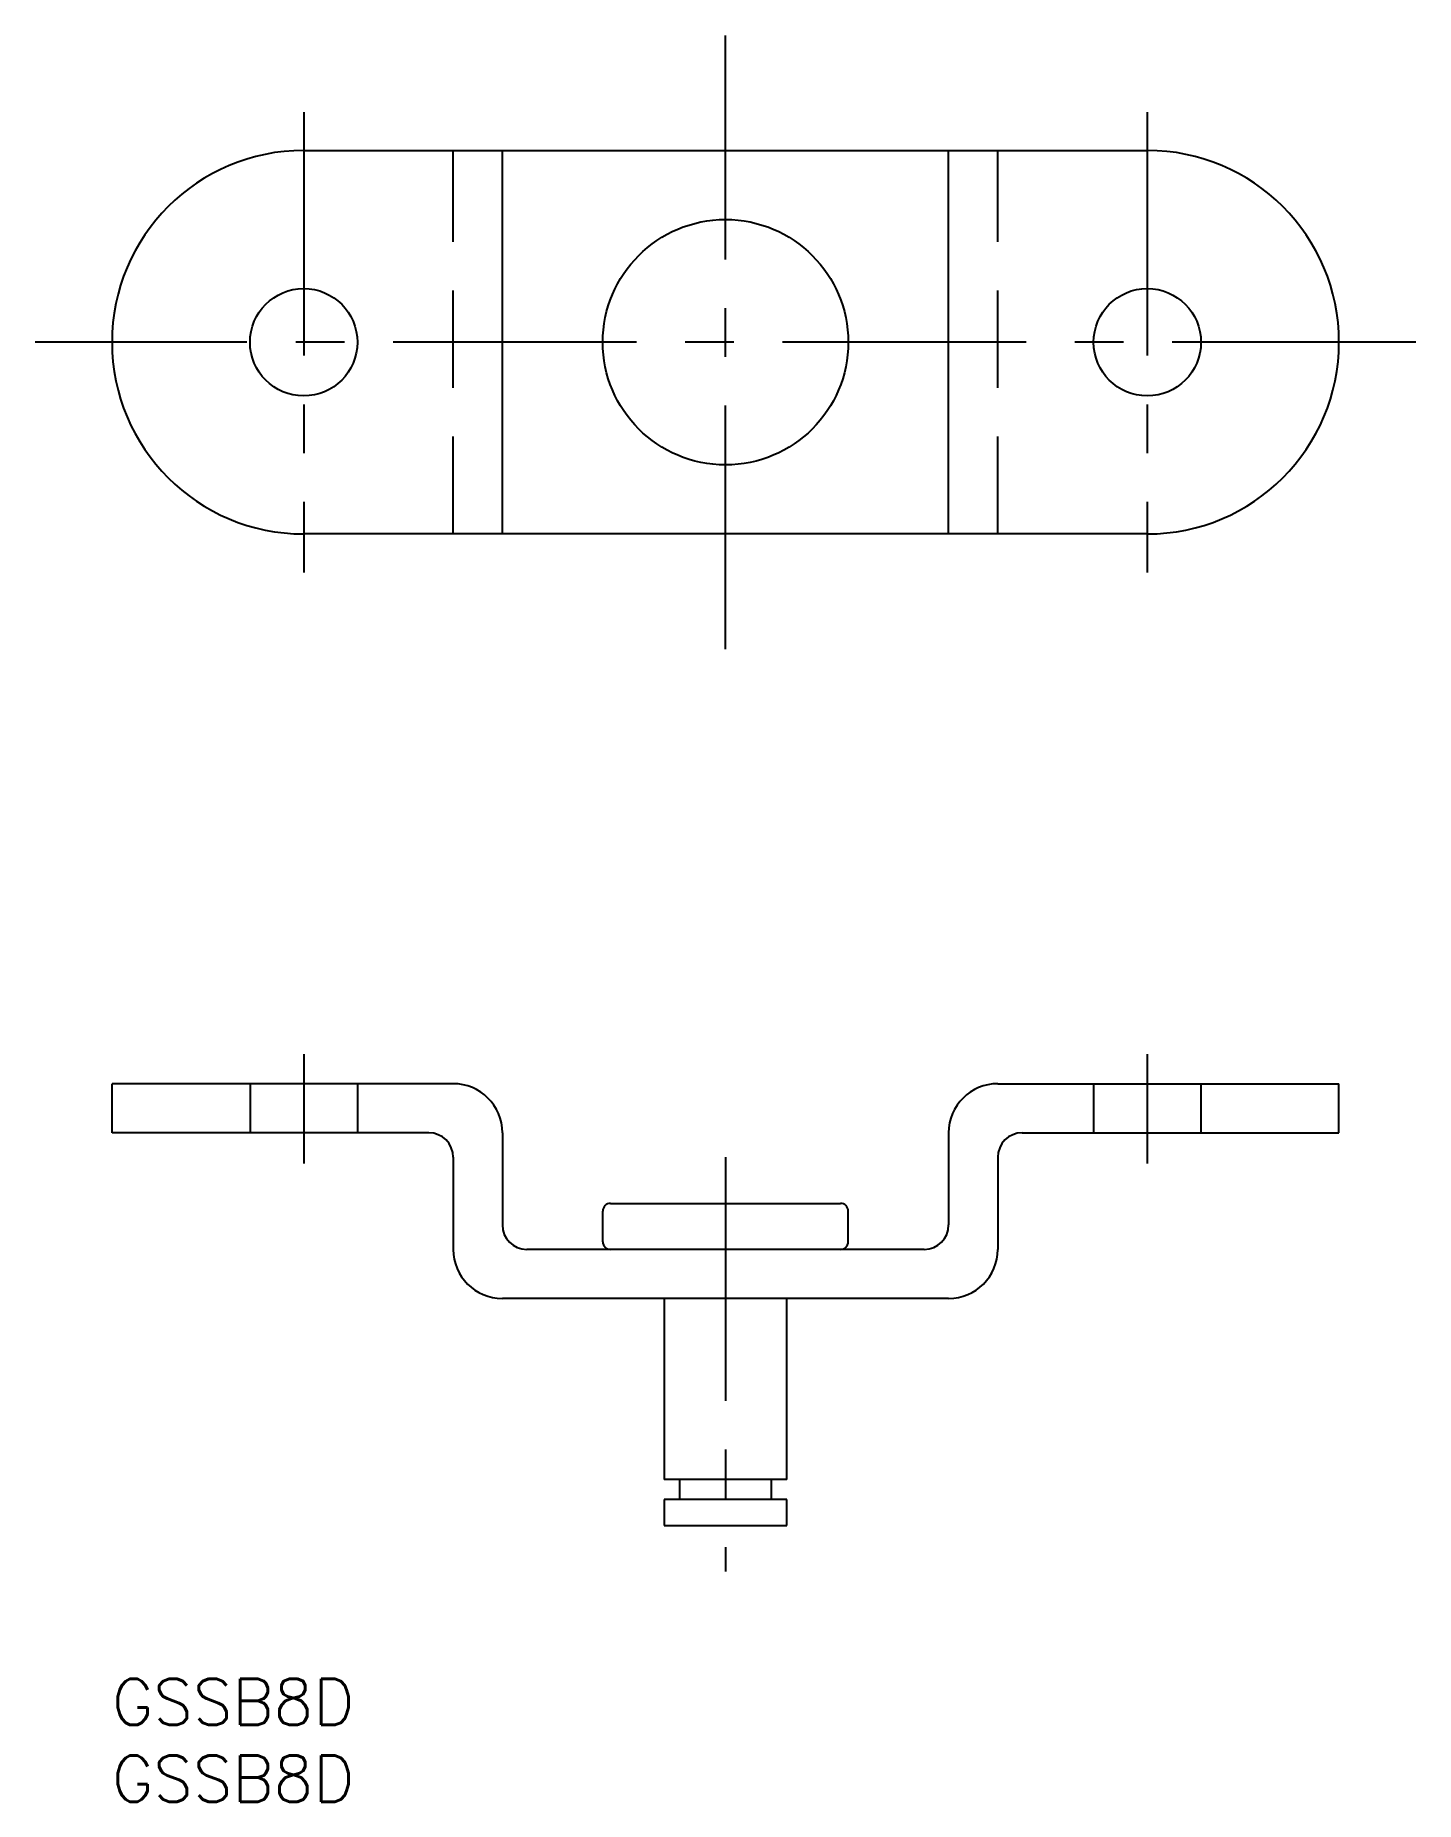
# Model space of a CAD drawing. Extents: x -5 to 85, y -8 to 107.
import ezdxf

# ---------------------------------------------------------------- set-up
doc = ezdxf.new("R2010")
doc.units = 0
doc.header["$LTSCALE"] = 0.5
doc.linetypes.add('CENTER', pattern=[50.8, 31.75, -6.35, 6.35, -6.35])
doc.linetypes.add('DASHED', pattern=[19.05, 12.7, -6.35])
for name, color, linetype in [('MSM_CENTER', 1, 'CENTER'), ('MSM_CONTINUOUS', 7, 'CONTINUOUS'), ('MSM_DASHED', 4, 'DASHED'), ('MSM_PART_NUMBER', 7, 'CONTINUOUS')]:
    doc.layers.add(name, color=color, linetype=linetype)
doc.styles.get("Standard").update_dxf_attribs({"font": 'txt.shx', "height": 3, "bigfont": 'bigfont.shx'})

# ---------------------------------------------------------------- blocks, each defined once
blk = doc.blocks.new('*U2')
at = {"layer": 'MSM_PART_NUMBER'}
blk.add_text('GSSB8D', height=3, dxfattribs=at).set_placement((0, -3))
blk = doc.blocks.new('*U3')
at = {"layer": 'MSM_PART_NUMBER'}
blk.add_text('GSSB8D', height=3, dxfattribs=at).set_placement((0, -8))

msp = doc.modelspace()

# ---------------------------------------------------------------- linework, layer by layer
at = {"layer": 'MSM_CENTER'}
for p, q in [((40, 67.13), (40, 107.13)), ((12.5, 102.13), (12.5, 72.13)), ((67.5, 102.13), (67.5, 72.13)), ((85, 87.13), (-5, 87.13)), ((12.5, 40.73), (12.5, 33.6)), ((67.5, 40.73), (67.5, 33.6)), ((40, 34), (40, 7))]:
    msp.add_line(p, q, dxfattribs=at)
at = {"layer": 'MSM_CONTINUOUS'}
for p, q in [((12.5, 99.63), (67.5, 99.63)), ((25.45, 74.63), (25.45, 99.63)), ((54.55, 74.63), (54.55, 99.63)), ((67.5, 74.63), (12.5, 74.63)), ((22.25, 38.8), (0, 38.8)), ((0, 35.6), (0, 38.8)), ((57.75, 38.8), (80, 38.8)), ((80, 35.6), (80, 38.8)), ((20.65, 35.6), (0, 35.6)), ((25.45, 35.6), (25.45, 29.6)), ((54.55, 35.6), (54.55, 29.6)), ((59.35, 35.6), (80, 35.6)), ((22.25, 34), (22.25, 28)), ((57.75, 34), (57.75, 28)), ((32, 28.5), (32, 30.5)), ((32.5, 31), (47.5, 31)), ((48, 28.5), (48, 30.5)), ((52.95, 28), (27.05, 28)), ((54.55, 24.8), (25.45, 24.8)), ((36, 24.8), (36, 13)), ((44, 13), (44, 24.8)), ((44, 13), (36, 13)), ((37, 13), (37, 11.7)), ((43, 11.7), (43, 13)), ((44, 11.7), (36, 11.7)), ((36, 11.7), (36, 10)), ((44, 10), (44, 11.7)), ((36, 10), (44, 10))]:
    msp.add_line(p, q, dxfattribs=at)
for centre, radius in [((40, 87.13), 8), ((12.5, 87.13), 3.5), ((67.5, 87.13), 3.5)]:
    msp.add_circle(centre, radius, dxfattribs=at)
for centre, radius, start, end in [((12.5, 87.13), 12.5, 90, 270), ((67.5, 87.13), 12.5, 270, 90), ((22.25, 35.6), 3.2, 360, 90), ((57.75, 35.6), 3.2, 90, 180), ((20.65, 34), 1.6, 360, 90), ((59.35, 34), 1.6, 90, 180), ((32.5, 30.5), 0.5, 90, 180), ((47.5, 30.5), 0.5, 0, 90), ((27.05, 29.6), 1.6, 180, 270), ((52.95, 29.6), 1.6, 270, 0), ((25.45, 28), 3.2, 180, 270), ((32.5, 28.5), 0.5, 180, 270), ((47.5, 28.5), 0.5, 270, 0), ((54.55, 28), 3.2, 270, 0)]:
    msp.add_arc(centre, radius, start, end, dxfattribs=at)
at = {"layer": 'MSM_DASHED'}
for p, q in [((22.25, 74.63), (22.25, 99.63)), ((57.75, 74.63), (57.75, 99.63)), ((9, 38.8), (9, 35.6)), ((16, 38.8), (16, 35.6)), ((64, 38.8), (64, 35.6)), ((71, 38.8), (71, 35.6))]:
    msp.add_line(p, q, dxfattribs=at)

# ---------------------------------------------------------------- block references
at = {"layer": 'MSM_CONTINUOUS'}
for name in ['*U2', '*U3']:
    msp.add_blockref(name, (0, 0), dxfattribs=at)

doc.saveas('drawing.dxf')
